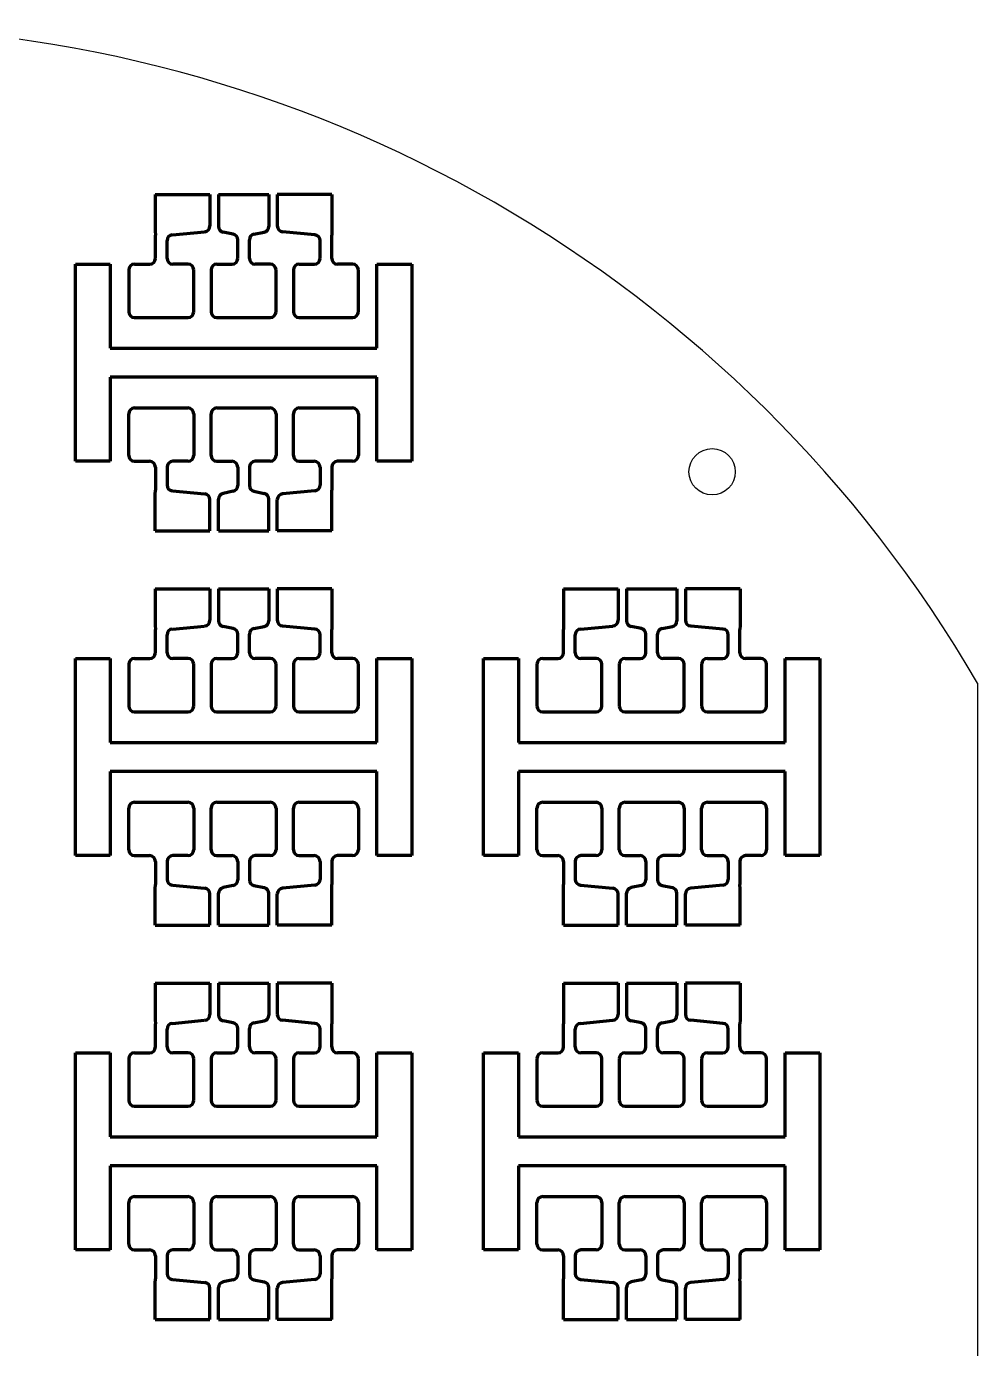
# Model space of a CAD drawing. Header units: millimetres. Extents: x 2005 to 2202, y 1694 to 1922.
# Drawn here: x 2120.4 to 2202.4, y 1807.7 to 1921.7 of the extents above; entities that cross this region are included whole.
import ezdxf

# ---------------------------------------------------------------- set-up
doc = ezdxf.new("R2010")
doc.units = ezdxf.units.MM
doc.layers.add('mask_hole', color=100, linetype='Continuous')
doc.layers.add('mask_outline', color=10, linetype='Continuous')
doc.layers.add('mask_stencil', color=30, linetype='Continuous', lineweight=70)

msp = doc.modelspace()

# ---------------------------------------------------------------- linework, layer by layer
at = {"layer": 'mask_hole'}
msp.add_circle((2179.5, 1883.33), 2, dxfattribs=at)
at = {"layer": 'mask_outline'}
msp.add_line((2202.39, 1865.11), (2202.39, 1750.34), dxfattribs=at)
msp.add_arc((2103.89, 1807.73), 114, 30.2232, 149.7686, dxfattribs=at)
at = {"layer": 'mask_stencil'}
for p, q in [((2131.47, 1907.23), (2136.19, 1907.23)), ((2131.47, 1907.23), (2131.47, 1904.07)), ((2136.19, 1907.23), (2136.19, 1904.53)), ((2136.92, 1907.23), (2141.27, 1907.23)), ((2136.92, 1907.23), (2136.92, 1904.48)), ((2141.27, 1907.23), (2141.27, 1904.48)), ((2146.71, 1907.23), (2142, 1907.23)), ((2142, 1907.23), (2142, 1904.53)), ((2146.71, 1907.23), (2146.71, 1904.07)), ((2131.47, 1904.07), (2131.49, 1903.73)), ((2132.95, 1903.77), (2135.73, 1904.03)), ((2138.2, 1903.81), (2137.32, 1903.99)), ((2139.99, 1903.81), (2140.87, 1903.99)), ((2145.24, 1903.77), (2142.46, 1904.03)), ((2146.71, 1904.07), (2146.69, 1903.73)), ((2131.49, 1901.73), (2131.49, 1903.73)), ((2132.49, 1901.73), (2132.49, 1903.27)), ((2138.59, 1901.73), (2138.59, 1903.32)), ((2139.59, 1901.73), (2139.59, 1903.32)), ((2145.69, 1901.73), (2145.69, 1903.27)), ((2146.69, 1901.73), (2146.69, 1903.73)), ((2124.59, 1901.23), (2127.59, 1901.23)), ((2124.59, 1884.23), (2124.59, 1901.23)), ((2127.59, 1901.23), (2127.59, 1893.98)), ((2129.19, 1900.73), (2129.19, 1897.13)), ((2129.69, 1901.23), (2130.99, 1901.23)), ((2134.29, 1901.23), (2132.99, 1901.23)), ((2134.79, 1897.13), (2134.79, 1900.73)), ((2136.29, 1900.73), (2136.29, 1897.13)), ((2136.79, 1901.23), (2138.09, 1901.23)), ((2141.39, 1901.23), (2140.09, 1901.23)), ((2141.89, 1897.13), (2141.89, 1900.73)), ((2143.39, 1900.73), (2143.39, 1897.13)), ((2143.89, 1901.23), (2145.19, 1901.23)), ((2148.49, 1901.23), (2147.19, 1901.23)), ((2148.99, 1897.13), (2148.99, 1900.73)), ((2150.59, 1893.98), (2150.59, 1901.23)), ((2150.59, 1901.23), (2153.59, 1901.23)), ((2153.59, 1901.23), (2153.59, 1884.23)), ((2129.69, 1896.63), (2134.29, 1896.63)), ((2136.79, 1896.63), (2141.39, 1896.63)), ((2143.89, 1896.63), (2148.49, 1896.63)), ((2127.59, 1893.98), (2150.59, 1893.98)), ((2150.59, 1891.48), (2127.59, 1891.48)), ((2127.59, 1891.48), (2127.59, 1884.23)), ((2150.59, 1884.23), (2150.59, 1891.48)), ((2129.19, 1884.73), (2129.19, 1888.33)), ((2129.69, 1888.83), (2134.29, 1888.83)), ((2134.79, 1888.33), (2134.79, 1884.73)), ((2136.29, 1884.73), (2136.29, 1888.33)), ((2136.79, 1888.83), (2141.39, 1888.83)), ((2141.89, 1888.33), (2141.89, 1884.73)), ((2143.39, 1884.73), (2143.39, 1888.33)), ((2143.89, 1888.83), (2148.49, 1888.83)), ((2148.99, 1888.33), (2148.99, 1884.73)), ((2127.59, 1884.23), (2124.59, 1884.23)), ((2129.69, 1884.23), (2130.99, 1884.23)), ((2131.49, 1883.73), (2131.49, 1881.73)), ((2132.49, 1883.73), (2132.49, 1882.18)), ((2134.29, 1884.23), (2132.99, 1884.23)), ((2136.79, 1884.23), (2138.09, 1884.23)), ((2138.59, 1883.73), (2138.59, 1882.14)), ((2139.59, 1883.73), (2139.59, 1882.14)), ((2141.39, 1884.23), (2140.09, 1884.23)), ((2143.89, 1884.23), (2145.19, 1884.23)), ((2145.69, 1883.73), (2145.69, 1882.18)), ((2146.69, 1883.73), (2146.69, 1881.73)), ((2148.49, 1884.23), (2147.19, 1884.23)), ((2153.59, 1884.23), (2150.59, 1884.23)), ((2131.47, 1881.38), (2131.49, 1881.73)), ((2131.47, 1878.23), (2131.47, 1881.38)), ((2132.95, 1881.69), (2135.73, 1881.43)), ((2138.2, 1881.65), (2137.32, 1881.47)), ((2139.99, 1881.65), (2140.87, 1881.47)), ((2145.24, 1881.69), (2142.46, 1881.43)), ((2146.71, 1881.38), (2146.69, 1881.73)), ((2146.71, 1878.23), (2146.71, 1881.38)), ((2136.19, 1878.23), (2136.19, 1880.93)), ((2136.92, 1878.23), (2136.92, 1880.98)), ((2141.27, 1878.23), (2141.27, 1880.98)), ((2142, 1878.23), (2142, 1880.93)), ((2131.47, 1878.23), (2136.19, 1878.23)), ((2136.92, 1878.23), (2141.27, 1878.23)), ((2146.71, 1878.23), (2142, 1878.23)), ((2131.47, 1873.23), (2136.19, 1873.23)), ((2131.47, 1873.23), (2131.47, 1870.07)), ((2136.19, 1873.23), (2136.19, 1870.53)), ((2136.92, 1873.23), (2141.27, 1873.23)), ((2136.92, 1873.23), (2136.92, 1870.48)), ((2141.27, 1873.23), (2141.27, 1870.48)), ((2146.71, 1873.23), (2142, 1873.23)), ((2142, 1873.23), (2142, 1870.53)), ((2146.71, 1873.23), (2146.71, 1870.07)), ((2166.67, 1873.23), (2171.39, 1873.23)), ((2166.67, 1873.23), (2166.67, 1870.07)), ((2171.39, 1873.23), (2171.39, 1870.53)), ((2172.12, 1873.23), (2176.47, 1873.23)), ((2172.12, 1873.23), (2172.12, 1870.48)), ((2176.47, 1873.23), (2176.47, 1870.48)), ((2181.91, 1873.23), (2177.2, 1873.23)), ((2177.2, 1873.23), (2177.2, 1870.53)), ((2181.91, 1873.23), (2181.91, 1870.07)), ((2131.47, 1870.07), (2131.49, 1869.73)), ((2131.49, 1867.73), (2131.49, 1869.73)), ((2132.95, 1869.77), (2135.73, 1870.03)), ((2138.2, 1869.81), (2137.32, 1869.99)), ((2139.99, 1869.81), (2140.87, 1869.99)), ((2145.24, 1869.77), (2142.46, 1870.03)), ((2146.71, 1870.07), (2146.69, 1869.73)), ((2146.69, 1867.73), (2146.69, 1869.73)), ((2166.67, 1870.07), (2166.69, 1869.73)), ((2166.69, 1867.73), (2166.69, 1869.73)), ((2168.15, 1869.77), (2170.93, 1870.03)), ((2173.4, 1869.81), (2172.52, 1869.99)), ((2175.19, 1869.81), (2176.07, 1869.99)), ((2180.44, 1869.77), (2177.66, 1870.03)), ((2181.91, 1870.07), (2181.89, 1869.73)), ((2181.89, 1867.73), (2181.89, 1869.73)), ((2132.49, 1867.73), (2132.49, 1869.27)), ((2138.59, 1867.73), (2138.59, 1869.32)), ((2139.59, 1867.73), (2139.59, 1869.32)), ((2145.69, 1867.73), (2145.69, 1869.27)), ((2167.69, 1867.73), (2167.69, 1869.27)), ((2173.79, 1867.73), (2173.79, 1869.32)), ((2174.79, 1867.73), (2174.79, 1869.32)), ((2180.89, 1867.73), (2180.89, 1869.27)), ((2124.59, 1867.23), (2127.59, 1867.23)), ((2124.59, 1850.23), (2124.59, 1867.23)), ((2127.59, 1867.23), (2127.59, 1859.98)), ((2129.19, 1866.73), (2129.19, 1863.13)), ((2129.69, 1867.23), (2130.99, 1867.23)), ((2134.29, 1867.23), (2132.99, 1867.23)), ((2134.79, 1863.13), (2134.79, 1866.73)), ((2136.29, 1866.73), (2136.29, 1863.13)), ((2136.79, 1867.23), (2138.09, 1867.23)), ((2141.39, 1867.23), (2140.09, 1867.23)), ((2141.89, 1863.13), (2141.89, 1866.73)), ((2143.39, 1866.73), (2143.39, 1863.13)), ((2143.89, 1867.23), (2145.19, 1867.23)), ((2148.49, 1867.23), (2147.19, 1867.23)), ((2148.99, 1863.13), (2148.99, 1866.73)), ((2150.59, 1859.98), (2150.59, 1867.23)), ((2150.59, 1867.23), (2153.59, 1867.23)), ((2153.59, 1867.23), (2153.59, 1850.23)), ((2159.79, 1867.23), (2162.79, 1867.23)), ((2159.79, 1850.23), (2159.79, 1867.23)), ((2162.79, 1867.23), (2162.79, 1859.98)), ((2164.39, 1866.73), (2164.39, 1863.13)), ((2164.89, 1867.23), (2166.19, 1867.23)), ((2169.49, 1867.23), (2168.19, 1867.23)), ((2169.99, 1863.13), (2169.99, 1866.73)), ((2171.49, 1866.73), (2171.49, 1863.13)), ((2171.99, 1867.23), (2173.29, 1867.23)), ((2176.59, 1867.23), (2175.29, 1867.23)), ((2177.09, 1863.13), (2177.09, 1866.73)), ((2178.59, 1866.73), (2178.59, 1863.13)), ((2179.09, 1867.23), (2180.39, 1867.23)), ((2183.69, 1867.23), (2182.39, 1867.23)), ((2184.19, 1863.13), (2184.19, 1866.73)), ((2185.79, 1859.98), (2185.79, 1867.23)), ((2185.79, 1867.23), (2188.79, 1867.23)), ((2188.79, 1867.23), (2188.79, 1850.23)), ((2129.69, 1862.63), (2134.29, 1862.63)), ((2136.79, 1862.63), (2141.39, 1862.63)), ((2143.89, 1862.63), (2148.49, 1862.63)), ((2164.89, 1862.63), (2169.49, 1862.63)), ((2171.99, 1862.63), (2176.59, 1862.63)), ((2179.09, 1862.63), (2183.69, 1862.63)), ((2127.59, 1859.98), (2150.59, 1859.98)), ((2162.79, 1859.98), (2185.79, 1859.98)), ((2150.59, 1857.48), (2127.59, 1857.48)), ((2127.59, 1857.48), (2127.59, 1850.23)), ((2150.59, 1850.23), (2150.59, 1857.48)), ((2185.79, 1857.48), (2162.79, 1857.48)), ((2162.79, 1857.48), (2162.79, 1850.23)), ((2185.79, 1850.23), (2185.79, 1857.48)), ((2129.69, 1854.83), (2134.29, 1854.83)), ((2136.79, 1854.83), (2141.39, 1854.83)), ((2143.89, 1854.83), (2148.49, 1854.83)), ((2164.89, 1854.83), (2169.49, 1854.83)), ((2171.99, 1854.83), (2176.59, 1854.83)), ((2179.09, 1854.83), (2183.69, 1854.83)), ((2129.19, 1850.73), (2129.19, 1854.33)), ((2134.79, 1854.33), (2134.79, 1850.73)), ((2136.29, 1850.73), (2136.29, 1854.33)), ((2141.89, 1854.33), (2141.89, 1850.73)), ((2143.39, 1850.73), (2143.39, 1854.33)), ((2148.99, 1854.33), (2148.99, 1850.73)), ((2164.39, 1850.73), (2164.39, 1854.33)), ((2169.99, 1854.33), (2169.99, 1850.73)), ((2171.49, 1850.73), (2171.49, 1854.33)), ((2177.09, 1854.33), (2177.09, 1850.73)), ((2178.59, 1850.73), (2178.59, 1854.33)), ((2184.19, 1854.33), (2184.19, 1850.73)), ((2127.59, 1850.23), (2124.59, 1850.23)), ((2129.69, 1850.23), (2130.99, 1850.23)), ((2134.29, 1850.23), (2132.99, 1850.23)), ((2136.79, 1850.23), (2138.09, 1850.23)), ((2141.39, 1850.23), (2140.09, 1850.23)), ((2143.89, 1850.23), (2145.19, 1850.23)), ((2148.49, 1850.23), (2147.19, 1850.23)), ((2153.59, 1850.23), (2150.59, 1850.23)), ((2162.79, 1850.23), (2159.79, 1850.23)), ((2164.89, 1850.23), (2166.19, 1850.23)), ((2169.49, 1850.23), (2168.19, 1850.23)), ((2171.99, 1850.23), (2173.29, 1850.23)), ((2176.59, 1850.23), (2175.29, 1850.23)), ((2179.09, 1850.23), (2180.39, 1850.23)), ((2183.69, 1850.23), (2182.39, 1850.23)), ((2188.79, 1850.23), (2185.79, 1850.23)), ((2131.49, 1849.73), (2131.49, 1847.73)), ((2132.49, 1849.73), (2132.49, 1848.18)), ((2138.59, 1849.73), (2138.59, 1848.14)), ((2139.59, 1849.73), (2139.59, 1848.14)), ((2145.69, 1849.73), (2145.69, 1848.18)), ((2146.69, 1849.73), (2146.69, 1847.73)), ((2166.69, 1849.73), (2166.69, 1847.73)), ((2167.69, 1849.73), (2167.69, 1848.18)), ((2173.79, 1849.73), (2173.79, 1848.14)), ((2174.79, 1849.73), (2174.79, 1848.14)), ((2180.89, 1849.73), (2180.89, 1848.18)), ((2181.89, 1849.73), (2181.89, 1847.73)), ((2131.47, 1847.38), (2131.49, 1847.73)), ((2131.47, 1844.23), (2131.47, 1847.38)), ((2132.95, 1847.69), (2135.73, 1847.43)), ((2136.19, 1844.23), (2136.19, 1846.93)), ((2136.92, 1844.23), (2136.92, 1846.98)), ((2138.2, 1847.65), (2137.32, 1847.47)), ((2139.99, 1847.65), (2140.87, 1847.47)), ((2141.27, 1844.23), (2141.27, 1846.98)), ((2142, 1844.23), (2142, 1846.93)), ((2145.24, 1847.69), (2142.46, 1847.43)), ((2146.71, 1847.38), (2146.69, 1847.73)), ((2146.71, 1844.23), (2146.71, 1847.38)), ((2166.67, 1847.38), (2166.69, 1847.73)), ((2166.67, 1844.23), (2166.67, 1847.38)), ((2168.15, 1847.69), (2170.93, 1847.43)), ((2171.39, 1844.23), (2171.39, 1846.93)), ((2172.12, 1844.23), (2172.12, 1846.98)), ((2173.4, 1847.65), (2172.52, 1847.47)), ((2175.19, 1847.65), (2176.07, 1847.47)), ((2176.47, 1844.23), (2176.47, 1846.98)), ((2177.2, 1844.23), (2177.2, 1846.93)), ((2180.44, 1847.69), (2177.66, 1847.43)), ((2181.91, 1847.38), (2181.89, 1847.73)), ((2181.91, 1844.23), (2181.91, 1847.38)), ((2131.47, 1844.23), (2136.19, 1844.23)), ((2136.92, 1844.23), (2141.27, 1844.23)), ((2146.71, 1844.23), (2142, 1844.23)), ((2166.67, 1844.23), (2171.39, 1844.23)), ((2172.12, 1844.23), (2176.47, 1844.23)), ((2181.91, 1844.23), (2177.2, 1844.23)), ((2131.47, 1839.23), (2136.19, 1839.23)), ((2131.47, 1839.23), (2131.47, 1836.07)), ((2136.19, 1839.23), (2136.19, 1836.53)), ((2136.92, 1839.23), (2141.27, 1839.23)), ((2136.92, 1839.23), (2136.92, 1836.48)), ((2141.27, 1839.23), (2141.27, 1836.48)), ((2146.71, 1839.23), (2142, 1839.23)), ((2142, 1839.23), (2142, 1836.53)), ((2146.71, 1839.23), (2146.71, 1836.07)), ((2166.67, 1839.23), (2171.39, 1839.23)), ((2166.67, 1839.23), (2166.67, 1836.07)), ((2171.39, 1839.23), (2171.39, 1836.53)), ((2172.12, 1839.23), (2176.47, 1839.23)), ((2172.12, 1839.23), (2172.12, 1836.48)), ((2176.47, 1839.23), (2176.47, 1836.48)), ((2181.91, 1839.23), (2177.2, 1839.23)), ((2177.2, 1839.23), (2177.2, 1836.53)), ((2181.91, 1839.23), (2181.91, 1836.07)), ((2131.47, 1836.07), (2131.49, 1835.73)), ((2131.49, 1833.73), (2131.49, 1835.73)), ((2132.95, 1835.77), (2135.73, 1836.03)), ((2138.2, 1835.81), (2137.32, 1835.99)), ((2139.99, 1835.81), (2140.87, 1835.99)), ((2145.24, 1835.77), (2142.46, 1836.03)), ((2146.71, 1836.07), (2146.69, 1835.73)), ((2146.69, 1833.73), (2146.69, 1835.73)), ((2166.67, 1836.07), (2166.69, 1835.73)), ((2166.69, 1833.73), (2166.69, 1835.73)), ((2168.15, 1835.77), (2170.93, 1836.03)), ((2173.4, 1835.81), (2172.52, 1835.99)), ((2175.19, 1835.81), (2176.07, 1835.99)), ((2180.44, 1835.77), (2177.66, 1836.03)), ((2181.91, 1836.07), (2181.89, 1835.73)), ((2181.89, 1833.73), (2181.89, 1835.73)), ((2132.49, 1833.73), (2132.49, 1835.27)), ((2138.59, 1833.73), (2138.59, 1835.32)), ((2139.59, 1833.73), (2139.59, 1835.32)), ((2145.69, 1833.73), (2145.69, 1835.27)), ((2167.69, 1833.73), (2167.69, 1835.27)), ((2173.79, 1833.73), (2173.79, 1835.32)), ((2174.79, 1833.73), (2174.79, 1835.32)), ((2180.89, 1833.73), (2180.89, 1835.27)), ((2124.59, 1833.23), (2127.59, 1833.23)), ((2124.59, 1816.23), (2124.59, 1833.23)), ((2127.59, 1833.23), (2127.59, 1825.98)), ((2129.69, 1833.23), (2130.99, 1833.23)), ((2134.29, 1833.23), (2132.99, 1833.23)), ((2136.79, 1833.23), (2138.09, 1833.23)), ((2141.39, 1833.23), (2140.09, 1833.23)), ((2143.89, 1833.23), (2145.19, 1833.23)), ((2148.49, 1833.23), (2147.19, 1833.23)), ((2150.59, 1825.98), (2150.59, 1833.23)), ((2150.59, 1833.23), (2153.59, 1833.23)), ((2153.59, 1833.23), (2153.59, 1816.23)), ((2159.79, 1833.23), (2162.79, 1833.23)), ((2159.79, 1816.23), (2159.79, 1833.23)), ((2162.79, 1833.23), (2162.79, 1825.98)), ((2164.89, 1833.23), (2166.19, 1833.23)), ((2169.49, 1833.23), (2168.19, 1833.23)), ((2171.99, 1833.23), (2173.29, 1833.23)), ((2176.59, 1833.23), (2175.29, 1833.23)), ((2179.09, 1833.23), (2180.39, 1833.23)), ((2183.69, 1833.23), (2182.39, 1833.23)), ((2185.79, 1825.98), (2185.79, 1833.23)), ((2185.79, 1833.23), (2188.79, 1833.23)), ((2188.79, 1833.23), (2188.79, 1816.23)), ((2129.19, 1832.73), (2129.19, 1829.13)), ((2134.79, 1829.13), (2134.79, 1832.73)), ((2136.29, 1832.73), (2136.29, 1829.13)), ((2141.89, 1829.13), (2141.89, 1832.73)), ((2143.39, 1832.73), (2143.39, 1829.13)), ((2148.99, 1829.13), (2148.99, 1832.73)), ((2164.39, 1832.73), (2164.39, 1829.13)), ((2169.99, 1829.13), (2169.99, 1832.73)), ((2171.49, 1832.73), (2171.49, 1829.13)), ((2177.09, 1829.13), (2177.09, 1832.73)), ((2178.59, 1832.73), (2178.59, 1829.13)), ((2184.19, 1829.13), (2184.19, 1832.73)), ((2129.69, 1828.63), (2134.29, 1828.63)), ((2136.79, 1828.63), (2141.39, 1828.63)), ((2143.89, 1828.63), (2148.49, 1828.63)), ((2164.89, 1828.63), (2169.49, 1828.63)), ((2171.99, 1828.63), (2176.59, 1828.63)), ((2179.09, 1828.63), (2183.69, 1828.63)), ((2127.59, 1825.98), (2150.59, 1825.98)), ((2162.79, 1825.98), (2185.79, 1825.98)), ((2150.59, 1823.48), (2127.59, 1823.48)), ((2127.59, 1823.48), (2127.59, 1816.23)), ((2150.59, 1816.23), (2150.59, 1823.48)), ((2185.79, 1823.48), (2162.79, 1823.48)), ((2162.79, 1823.48), (2162.79, 1816.23)), ((2185.79, 1816.23), (2185.79, 1823.48)), ((2129.69, 1820.83), (2134.29, 1820.83)), ((2136.79, 1820.83), (2141.39, 1820.83)), ((2143.89, 1820.83), (2148.49, 1820.83)), ((2164.89, 1820.83), (2169.49, 1820.83)), ((2171.99, 1820.83), (2176.59, 1820.83)), ((2179.09, 1820.83), (2183.69, 1820.83)), ((2129.19, 1816.73), (2129.19, 1820.33)), ((2134.79, 1820.33), (2134.79, 1816.73)), ((2136.29, 1816.73), (2136.29, 1820.33)), ((2141.89, 1820.33), (2141.89, 1816.73)), ((2143.39, 1816.73), (2143.39, 1820.33)), ((2148.99, 1820.33), (2148.99, 1816.73)), ((2164.39, 1816.73), (2164.39, 1820.33)), ((2169.99, 1820.33), (2169.99, 1816.73)), ((2171.49, 1816.73), (2171.49, 1820.33)), ((2177.09, 1820.33), (2177.09, 1816.73)), ((2178.59, 1816.73), (2178.59, 1820.33)), ((2184.19, 1820.33), (2184.19, 1816.73)), ((2127.59, 1816.23), (2124.59, 1816.23)), ((2129.69, 1816.23), (2130.99, 1816.23)), ((2134.29, 1816.23), (2132.99, 1816.23)), ((2136.79, 1816.23), (2138.09, 1816.23)), ((2141.39, 1816.23), (2140.09, 1816.23)), ((2143.89, 1816.23), (2145.19, 1816.23)), ((2148.49, 1816.23), (2147.19, 1816.23)), ((2153.59, 1816.23), (2150.59, 1816.23)), ((2162.79, 1816.23), (2159.79, 1816.23)), ((2164.89, 1816.23), (2166.19, 1816.23)), ((2169.49, 1816.23), (2168.19, 1816.23)), ((2171.99, 1816.23), (2173.29, 1816.23)), ((2176.59, 1816.23), (2175.29, 1816.23)), ((2179.09, 1816.23), (2180.39, 1816.23)), ((2183.69, 1816.23), (2182.39, 1816.23)), ((2188.79, 1816.23), (2185.79, 1816.23)), ((2131.49, 1815.73), (2131.49, 1813.73)), ((2132.49, 1815.73), (2132.49, 1814.18)), ((2138.59, 1815.73), (2138.59, 1814.14)), ((2139.59, 1815.73), (2139.59, 1814.14)), ((2145.69, 1815.73), (2145.69, 1814.18)), ((2146.69, 1815.73), (2146.69, 1813.73)), ((2166.69, 1815.73), (2166.69, 1813.73)), ((2167.69, 1815.73), (2167.69, 1814.18)), ((2173.79, 1815.73), (2173.79, 1814.14)), ((2174.79, 1815.73), (2174.79, 1814.14)), ((2180.89, 1815.73), (2180.89, 1814.18)), ((2181.89, 1815.73), (2181.89, 1813.73)), ((2131.47, 1813.38), (2131.49, 1813.73)), ((2131.47, 1810.23), (2131.47, 1813.38)), ((2132.95, 1813.69), (2135.73, 1813.43)), ((2136.19, 1810.23), (2136.19, 1812.93)), ((2136.92, 1810.23), (2136.92, 1812.98)), ((2138.2, 1813.65), (2137.32, 1813.47)), ((2139.99, 1813.65), (2140.87, 1813.47)), ((2141.27, 1810.23), (2141.27, 1812.98)), ((2142, 1810.23), (2142, 1812.93)), ((2145.24, 1813.69), (2142.46, 1813.43)), ((2146.71, 1813.38), (2146.69, 1813.73)), ((2146.71, 1810.23), (2146.71, 1813.38)), ((2166.67, 1813.38), (2166.69, 1813.73)), ((2166.67, 1810.23), (2166.67, 1813.38)), ((2168.15, 1813.69), (2170.93, 1813.43)), ((2171.39, 1810.23), (2171.39, 1812.93)), ((2172.12, 1810.23), (2172.12, 1812.98)), ((2173.4, 1813.65), (2172.52, 1813.47)), ((2175.19, 1813.65), (2176.07, 1813.47)), ((2176.47, 1810.23), (2176.47, 1812.98)), ((2177.2, 1810.23), (2177.2, 1812.93)), ((2180.44, 1813.69), (2177.66, 1813.43)), ((2181.91, 1813.38), (2181.89, 1813.73)), ((2181.91, 1810.23), (2181.91, 1813.38)), ((2131.47, 1810.23), (2136.19, 1810.23)), ((2136.92, 1810.23), (2141.27, 1810.23)), ((2146.71, 1810.23), (2142, 1810.23)), ((2166.67, 1810.23), (2171.39, 1810.23)), ((2172.12, 1810.23), (2176.47, 1810.23)), ((2181.91, 1810.23), (2177.2, 1810.23))]:
    msp.add_line(p, q, dxfattribs=at)
for centre, start, end in [((2135.69, 1904.53), 275.3386, 360), ((2137.42, 1904.48), 180, 258.3428), ((2138.09, 1903.32), 0, 78.3428), ((2140.09, 1903.32), 101.6572, 179.9988), ((2140.77, 1904.48), 281.6572, 0), ((2142.5, 1904.53), 180, 264.6614), ((2132.99, 1903.27), 95.3386, 179.9989), ((2145.19, 1903.27), 0.0011, 84.6614), ((2130.99, 1901.73), 270, 0), ((2132.99, 1901.73), 180, 270), ((2138.09, 1901.73), 270, 0), ((2140.09, 1901.73), 180, 270), ((2145.19, 1901.73), 270, 0), ((2147.19, 1901.73), 180, 270), ((2129.69, 1900.73), 90, 180), ((2134.29, 1900.73), 0, 90), ((2136.79, 1900.73), 90, 180), ((2141.39, 1900.73), 0, 90), ((2143.89, 1900.73), 90, 180), ((2148.49, 1900.73), 0, 90), ((2129.69, 1897.13), 180, 270), ((2134.29, 1897.13), 270, 0), ((2136.79, 1897.13), 180, 270), ((2141.39, 1897.13), 270, 0), ((2143.89, 1897.13), 180, 270), ((2148.49, 1897.13), 270, 0), ((2129.69, 1888.33), 90, 180), ((2134.29, 1888.33), 0, 90), ((2136.79, 1888.33), 90, 180), ((2141.39, 1888.33), 0, 90), ((2143.89, 1888.33), 90, 180), ((2148.49, 1888.33), 0, 90), ((2129.69, 1884.73), 180, 270), ((2134.29, 1884.73), 270, 0), ((2136.79, 1884.73), 180, 270), ((2141.39, 1884.73), 270, 0), ((2143.89, 1884.73), 180, 270), ((2148.49, 1884.73), 270, 0), ((2130.99, 1883.73), 0, 90), ((2132.99, 1883.73), 90, 180), ((2138.09, 1883.73), 0, 90), ((2140.09, 1883.73), 90, 180), ((2145.19, 1883.73), 0, 90), ((2147.19, 1883.73), 90, 180), ((2132.99, 1882.18), 180.0011, 264.6614), ((2145.19, 1882.18), 275.3386, 359.9989), ((2135.69, 1880.93), 0, 84.6614), ((2137.42, 1880.98), 101.6572, 180), ((2138.09, 1882.14), 281.6572, 0), ((2140.09, 1882.14), 180.0012, 258.3428), ((2140.77, 1880.98), 0, 78.3428), ((2142.5, 1880.93), 95.3386, 180), ((2132.99, 1869.27), 95.3386, 179.9989), ((2135.69, 1870.53), 275.3386, 360), ((2137.42, 1870.48), 180, 258.3428), ((2138.09, 1869.32), 0, 78.3428), ((2140.09, 1869.32), 101.6572, 179.9988), ((2140.77, 1870.48), 281.6572, 0), ((2142.5, 1870.53), 180, 264.6614), ((2145.19, 1869.27), 0.0011, 84.6614), ((2168.19, 1869.27), 95.3386, 179.9989), ((2170.89, 1870.53), 275.3386, 360), ((2172.62, 1870.48), 180, 258.3428), ((2173.29, 1869.32), 0, 78.3428), ((2175.29, 1869.32), 101.6572, 179.9988), ((2175.97, 1870.48), 281.6572, 0), ((2177.7, 1870.53), 180, 264.6614), ((2180.39, 1869.27), 0.0011, 84.6614), ((2130.99, 1867.73), 270, 0), ((2132.99, 1867.73), 180, 270), ((2138.09, 1867.73), 270, 0), ((2140.09, 1867.73), 180, 270), ((2145.19, 1867.73), 270, 0), ((2147.19, 1867.73), 180, 270), ((2166.19, 1867.73), 270, 0), ((2168.19, 1867.73), 180, 270), ((2173.29, 1867.73), 270, 0), ((2175.29, 1867.73), 180, 270), ((2180.39, 1867.73), 270, 0), ((2182.39, 1867.73), 180, 270), ((2129.69, 1866.73), 90, 180), ((2134.29, 1866.73), 0, 90), ((2136.79, 1866.73), 90, 180), ((2141.39, 1866.73), 0, 90), ((2143.89, 1866.73), 90, 180), ((2148.49, 1866.73), 0, 90), ((2164.89, 1866.73), 90, 180), ((2169.49, 1866.73), 0, 90), ((2171.99, 1866.73), 90, 180), ((2176.59, 1866.73), 0, 90), ((2179.09, 1866.73), 90, 180), ((2183.69, 1866.73), 0, 90), ((2129.69, 1863.13), 180, 270), ((2134.29, 1863.13), 270, 0), ((2136.79, 1863.13), 180, 270), ((2141.39, 1863.13), 270, 0), ((2143.89, 1863.13), 180, 270), ((2148.49, 1863.13), 270, 0), ((2164.89, 1863.13), 180, 270), ((2169.49, 1863.13), 270, 0), ((2171.99, 1863.13), 180, 270), ((2176.59, 1863.13), 270, 0), ((2179.09, 1863.13), 180, 270), ((2183.69, 1863.13), 270, 0), ((2129.69, 1854.33), 90, 180), ((2134.29, 1854.33), 0, 90), ((2136.79, 1854.33), 90, 180), ((2141.39, 1854.33), 0, 90), ((2143.89, 1854.33), 90, 180), ((2148.49, 1854.33), 0, 90), ((2164.89, 1854.33), 90, 180), ((2169.49, 1854.33), 0, 90), ((2171.99, 1854.33), 90, 180), ((2176.59, 1854.33), 0, 90), ((2179.09, 1854.33), 90, 180), ((2183.69, 1854.33), 0, 90), ((2129.69, 1850.73), 180, 270), ((2130.99, 1849.73), 0, 90), ((2132.99, 1849.73), 90, 180), ((2134.29, 1850.73), 270, 0), ((2136.79, 1850.73), 180, 270), ((2138.09, 1849.73), 0, 90), ((2140.09, 1849.73), 90, 180), ((2141.39, 1850.73), 270, 0), ((2143.89, 1850.73), 180, 270), ((2145.19, 1849.73), 0, 90), ((2147.19, 1849.73), 90, 180), ((2148.49, 1850.73), 270, 0), ((2164.89, 1850.73), 180, 270), ((2166.19, 1849.73), 0, 90), ((2168.19, 1849.73), 90, 180), ((2169.49, 1850.73), 270, 0), ((2171.99, 1850.73), 180, 270), ((2173.29, 1849.73), 0, 90), ((2175.29, 1849.73), 90, 180), ((2176.59, 1850.73), 270, 0), ((2179.09, 1850.73), 180, 270), ((2180.39, 1849.73), 0, 90), ((2182.39, 1849.73), 90, 180), ((2183.69, 1850.73), 270, 0), ((2132.99, 1848.18), 180.0011, 264.6614), ((2138.09, 1848.14), 281.6572, 0), ((2140.09, 1848.14), 180.0012, 258.3428), ((2145.19, 1848.18), 275.3386, 359.9989), ((2168.19, 1848.18), 180.0011, 264.6614), ((2173.29, 1848.14), 281.6572, 0), ((2175.29, 1848.14), 180.0012, 258.3428), ((2180.39, 1848.18), 275.3386, 359.9989), ((2135.69, 1846.93), 0, 84.6614), ((2137.42, 1846.98), 101.6572, 180), ((2140.77, 1846.98), 0, 78.3428), ((2142.5, 1846.93), 95.3386, 180), ((2170.89, 1846.93), 0, 84.6614), ((2172.62, 1846.98), 101.6572, 180), ((2175.97, 1846.98), 0, 78.3428), ((2177.7, 1846.93), 95.3386, 180), ((2132.99, 1835.27), 95.3386, 179.9989), ((2135.69, 1836.53), 275.3386, 360), ((2137.42, 1836.48), 180, 258.3428), ((2138.09, 1835.32), 0, 78.3428), ((2140.09, 1835.32), 101.6572, 179.9988), ((2140.77, 1836.48), 281.6572, 0), ((2142.5, 1836.53), 180, 264.6614), ((2145.19, 1835.27), 0.0011, 84.6614), ((2168.19, 1835.27), 95.3386, 179.9989), ((2170.89, 1836.53), 275.3386, 360), ((2172.62, 1836.48), 180, 258.3428), ((2173.29, 1835.32), 0, 78.3428), ((2175.29, 1835.32), 101.6572, 179.9988), ((2175.97, 1836.48), 281.6572, 0), ((2177.7, 1836.53), 180, 264.6614), ((2180.39, 1835.27), 0.0011, 84.6614), ((2129.69, 1832.73), 90, 180), ((2130.99, 1833.73), 270, 0), ((2132.99, 1833.73), 180, 270), ((2134.29, 1832.73), 0, 90), ((2136.79, 1832.73), 90, 180), ((2138.09, 1833.73), 270, 0), ((2140.09, 1833.73), 180, 270), ((2141.39, 1832.73), 0, 90), ((2143.89, 1832.73), 90, 180), ((2145.19, 1833.73), 270, 0), ((2147.19, 1833.73), 180, 270), ((2148.49, 1832.73), 0, 90), ((2164.89, 1832.73), 90, 180), ((2166.19, 1833.73), 270, 0), ((2168.19, 1833.73), 180, 270), ((2169.49, 1832.73), 0, 90), ((2171.99, 1832.73), 90, 180), ((2173.29, 1833.73), 270, 0), ((2175.29, 1833.73), 180, 270), ((2176.59, 1832.73), 0, 90), ((2179.09, 1832.73), 90, 180), ((2180.39, 1833.73), 270, 0), ((2182.39, 1833.73), 180, 270), ((2183.69, 1832.73), 0, 90), ((2129.69, 1829.13), 180, 270), ((2134.29, 1829.13), 270, 0), ((2136.79, 1829.13), 180, 270), ((2141.39, 1829.13), 270, 0), ((2143.89, 1829.13), 180, 270), ((2148.49, 1829.13), 270, 0), ((2164.89, 1829.13), 180, 270), ((2169.49, 1829.13), 270, 0), ((2171.99, 1829.13), 180, 270), ((2176.59, 1829.13), 270, 0), ((2179.09, 1829.13), 180, 270), ((2183.69, 1829.13), 270, 0), ((2129.69, 1820.33), 90, 180), ((2134.29, 1820.33), 0, 90), ((2136.79, 1820.33), 90, 180), ((2141.39, 1820.33), 0, 90), ((2143.89, 1820.33), 90, 180), ((2148.49, 1820.33), 0, 90), ((2164.89, 1820.33), 90, 180), ((2169.49, 1820.33), 0, 90), ((2171.99, 1820.33), 90, 180), ((2176.59, 1820.33), 0, 90), ((2179.09, 1820.33), 90, 180), ((2183.69, 1820.33), 0, 90), ((2129.69, 1816.73), 180, 270), ((2130.99, 1815.73), 0, 90), ((2132.99, 1815.73), 90, 180), ((2134.29, 1816.73), 270, 0), ((2136.79, 1816.73), 180, 270), ((2138.09, 1815.73), 0, 90), ((2140.09, 1815.73), 90, 180), ((2141.39, 1816.73), 270, 0), ((2143.89, 1816.73), 180, 270), ((2145.19, 1815.73), 0, 90), ((2147.19, 1815.73), 90, 180), ((2148.49, 1816.73), 270, 0), ((2164.89, 1816.73), 180, 270), ((2166.19, 1815.73), 0, 90), ((2168.19, 1815.73), 90, 180), ((2169.49, 1816.73), 270, 0), ((2171.99, 1816.73), 180, 270), ((2173.29, 1815.73), 0, 90), ((2175.29, 1815.73), 90, 180), ((2176.59, 1816.73), 270, 0), ((2179.09, 1816.73), 180, 270), ((2180.39, 1815.73), 0, 90), ((2182.39, 1815.73), 90, 180), ((2183.69, 1816.73), 270, 0), ((2132.99, 1814.18), 180.0011, 264.6614), ((2138.09, 1814.14), 281.6572, 0), ((2140.09, 1814.14), 180.0012, 258.3428), ((2145.19, 1814.18), 275.3386, 359.9989), ((2168.19, 1814.18), 180.0011, 264.6614), ((2173.29, 1814.14), 281.6572, 0), ((2175.29, 1814.14), 180.0012, 258.3428), ((2180.39, 1814.18), 275.3386, 359.9989), ((2135.69, 1812.93), 0, 84.6614), ((2137.42, 1812.98), 101.6572, 180), ((2140.77, 1812.98), 0, 78.3428), ((2142.5, 1812.93), 95.3386, 180), ((2170.89, 1812.93), 0, 84.6614), ((2172.62, 1812.98), 101.6572, 180), ((2175.97, 1812.98), 0, 78.3428), ((2177.7, 1812.93), 95.3386, 180)]:
    msp.add_arc(centre, 0.5, start, end, dxfattribs=at)

doc.saveas('drawing.dxf')
